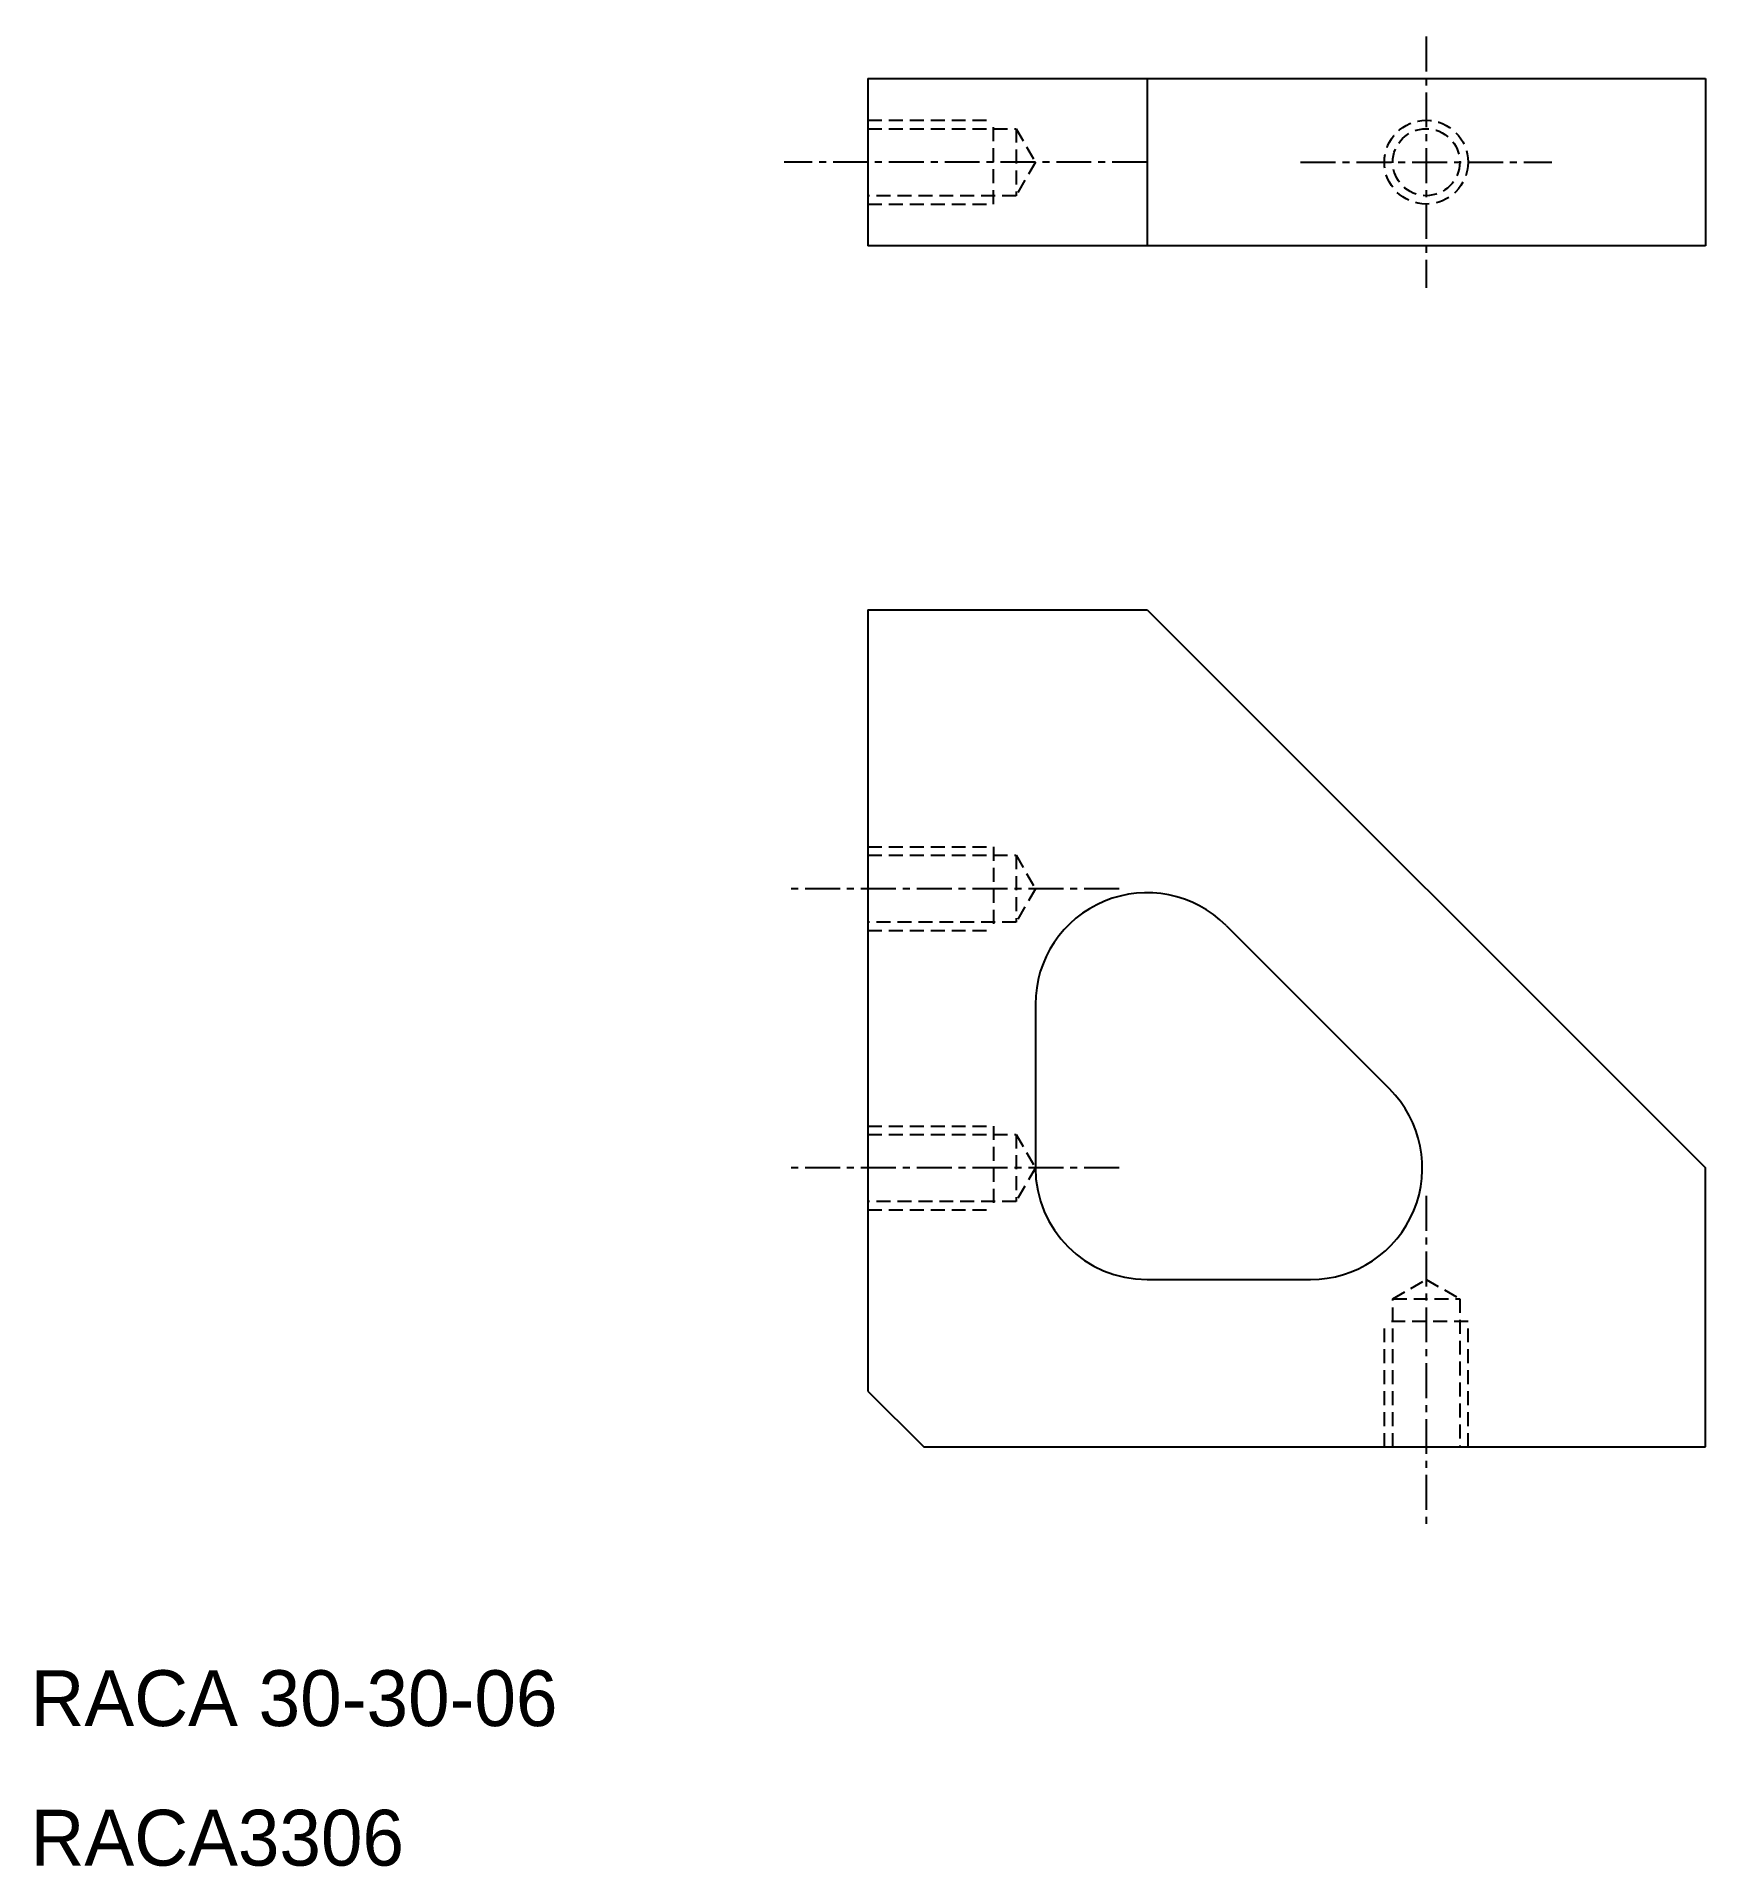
# Model space of a CAD drawing. Extents: x 8276.3 to 8336.1, y 773.8 to 839.4.
import ezdxf

# ---------------------------------------------------------------- set-up
doc = ezdxf.new("R2010")
doc.units = 0
doc.linetypes.add('CENTER', pattern=[2, 1.25, -0.25, 0.25, -0.25])
doc.linetypes.add('DASHED', pattern=[0.75, 0.5, -0.25])
doc.layers.get('0').update_dxf_attribs({"linetype": 'CONTINUOUS'})
doc.layers.add('CENTER', color=1, linetype='CENTER')

msp = doc.modelspace()

# ---------------------------------------------------------------- linework, layer by layer
at = {"color": 7, "linetype": 'CONTINUOUS'}
for p, q in [((8306.064, 837.856), (8306.064, 831.856)), ((8306.064, 837.856), (8336.064, 837.856)), ((8316.064, 837.856), (8316.064, 831.856)), ((8336.064, 837.856), (8336.064, 831.856)), ((8336.064, 831.856), (8306.064, 831.856)), ((8306.064, 818.822), (8306.064, 790.822)), ((8306.064, 818.822), (8306.064, 790.822)), ((8306.064, 818.822), (8316.064, 818.822)), ((8316.064, 818.822), (8336.064, 798.822)), ((8318.893, 807.509), (8324.751, 801.651)), ((8312.064, 804.68), (8312.064, 798.822)), ((8336.064, 788.822), (8336.064, 798.822)), ((8316.064, 794.822), (8321.922, 794.822)), ((8306.064, 790.822), (8308.064, 788.822)), ((8308.064, 788.822), (8336.064, 788.822))]:
    msp.add_line(p, q, dxfattribs=at)
at = {"color": 3, "linetype": 'DASHED'}
for p, q in [((8306.064, 836.356), (8310.564, 836.356)), ((8306.064, 836.056), (8311.372, 836.056)), ((8310.564, 833.356), (8310.564, 836.356)), ((8311.372, 836.056), (8312.064, 834.856)), ((8311.372, 836.056), (8311.372, 833.656)), ((8312.064, 834.856), (8311.372, 833.656)), ((8311.372, 833.656), (8306.064, 833.656)), ((8306.064, 833.356), (8310.564, 833.356)), ((8306.064, 810.322), (8310.564, 810.322)), ((8306.064, 810.022), (8311.372, 810.022)), ((8310.564, 810.322), (8310.564, 807.322)), ((8311.372, 810.022), (8312.064, 808.822)), ((8311.372, 810.022), (8311.372, 807.622)), ((8312.064, 808.822), (8311.372, 807.622)), ((8311.372, 807.622), (8306.064, 807.622)), ((8306.064, 807.322), (8310.564, 807.322)), ((8306.064, 800.322), (8310.564, 800.322)), ((8306.064, 800.022), (8311.372, 800.022)), ((8310.564, 800.322), (8310.564, 797.322)), ((8311.372, 800.022), (8312.064, 798.822)), ((8311.372, 800.022), (8311.372, 797.622)), ((8312.064, 798.822), (8311.372, 797.622)), ((8311.372, 797.622), (8306.064, 797.622)), ((8306.064, 797.322), (8310.564, 797.322)), ((8324.864, 794.13), (8326.064, 794.822)), ((8326.064, 794.822), (8327.264, 794.13)), ((8324.864, 788.822), (8324.864, 794.13)), ((8324.864, 794.13), (8327.264, 794.13)), ((8327.264, 794.13), (8327.264, 788.822)), ((8327.564, 793.322), (8324.564, 793.322)), ((8324.564, 788.822), (8324.564, 793.322)), ((8327.564, 788.822), (8327.564, 793.322))]:
    msp.add_line(p, q, dxfattribs=at)
for radius in [1.5, 1.2]:
    msp.add_circle((8326.064, 834.856), radius, dxfattribs=at)
at = {"color": 7, "linetype": 'CONTINUOUS'}
for centre, start, end in [((8316.064, 804.68), 45, 180), ((8321.922, 798.822), 270, 45), ((8316.064, 798.822), 180, 270)]:
    msp.add_arc(centre, 4, start, end, dxfattribs=at)
at = {"layer": 'CENTER', "color": 1, "linetype": 'CENTER'}
for p, q in [((8326.064, 839.356), (8326.064, 830.356)), ((8316.064, 834.856), (8303.064, 834.856)), ((8321.564, 834.856), (8330.564, 834.856)), ((8315.064, 808.822), (8303.064, 808.822)), ((8315.064, 798.822), (8303.064, 798.822)), ((8326.064, 797.822), (8326.064, 785.822))]:
    msp.add_line(p, q, dxfattribs=at)

# ---------------------------------------------------------------- texts
at = {"color": 7, "linetype": 'CONTINUOUS'}
for s, p in [('RACA 30-30-06', (8276.064, 778.822)), ('RACA3306', (8276.064, 773.822))]:
    msp.add_text(s, height=2, dxfattribs=at).set_placement(p)

doc.saveas('drawing.dxf')
